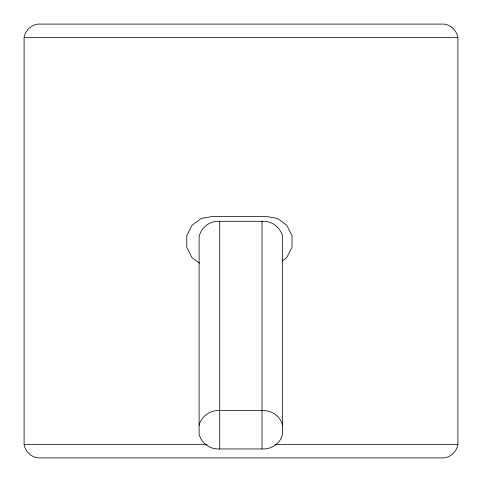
<?xml version="1.0" encoding="UTF-8"?>
<svg xmlns="http://www.w3.org/2000/svg" width="482" height="482" viewBox="0 0 482 482"><rect width="100%" height="100%" fill="white"/><g stroke="black" fill="none" stroke-linecap="round" stroke-linejoin="round"><path stroke-width="0.72" d="M24.1 37.656C25.088 30.812 30.812 25.088 37.656 24.1L444.344 24.1C451.188 25.088 456.912 30.812 457.9 37.656L457.9 444.344C456.912 451.188 451.188 456.912 444.344 457.9L37.656 457.9C30.812 456.912 25.088 451.188 24.1 444.344L24.1 37.656L457.9 37.656M282.121 261.021L286.778 257.581L292.002 247.23L292.002 235.644L286.778 225.293L277.457 218.406L266.034 216.454L212.743 216.454L201.319 218.406L191.993 225.293L186.775 235.644L186.775 247.23L191.993 257.581L199.566 263.178M219.726 221.28L262.021 221.28A19.864 19.864 0 0 1 282.627 236.505L282.627 434.246A19.864 19.214 0 0 1 262.021 448.959L219.726 448.959A19.864 19.214 0 0 1 199.114 434.246L199.114 236.505A19.864 19.864 0 0 1 219.726 221.28L219.726 448.959M219.726 410.646L262.021 410.646M24.1 444.344L207.109 444.344M274.891 444.344L457.9 444.344M262.021 221.28L262.021 448.959M262.021 410.61A19.864 19.214 0 0 1 282.627 425.323M199.114 425.323A19.864 19.214 0 0 1 219.726 410.61"/></g></svg>
